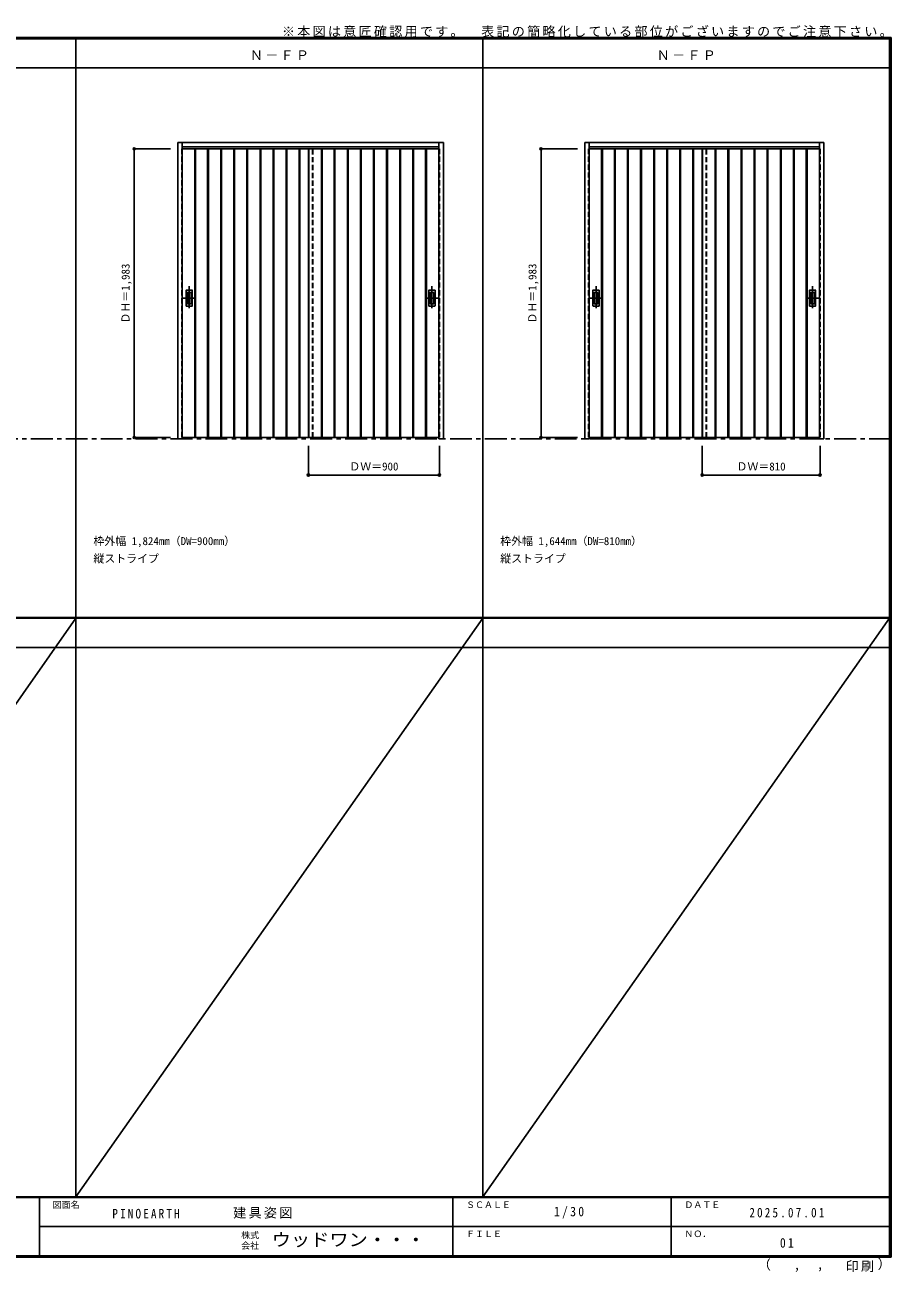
# Model space of a CAD drawing. Units: millimetres, scale not verified. Extents: x -6000 to 5700, y -4307 to 4260.
# Drawn here: x -250 to 5700, y -4307 to 4260 of the extents above; entities that cross this region are included whole.
import ezdxf
from ezdxf.enums import TextEntityAlignment as Align

# ---------------------------------------------------------------- set-up
doc = ezdxf.new("R2010")
doc.units = ezdxf.units.MM
doc.header["$LTSCALE"] = 30
doc.header["$PDMODE"] = 32
doc.header["$PDSIZE"] = 15
doc.linetypes.add('CHAIN1', pattern=[8, 5, -1, 1, -1])
doc.linetypes.add('DASHED1', pattern=[1.8, 1.2, -0.6])
for name, color, linetype in [('0-1_通り芯', 4, 'CHAIN1'), ('0-2_扉', 4, 'DASHED1'), ('0-3_仕上げ', 3, 'Continuous'), ('0-4_枠', 3, 'Continuous'), ('0-6_引手', 3, 'Continuous'), ('0-A_文字', 7, 'Continuous'), ('0-B_寸法', 4, 'Continuous'), ('F-1_枠', 6, 'Continuous'), ('F-A_文字', 7, 'Continuous')]:
    doc.layers.add(name, color=color, linetype=linetype)
doc.styles.add('ＭＳ ゴシック', font='')
doc.styles.get('ＭＳ ゴシック').set_extended_font_data('MS Gothic')

msp = doc.modelspace()

# ---------------------------------------------------------------- linework, layer by layer
at = {"layer": '0-1_通り芯'}
for p, q in [((878, 2465), (878, 2303)), ((2546, 2465), (2546, 2303)), ((3673, 2465), (3673, 2303)), ((5161, 2465), (5161, 2303)), ((837, 2384), (919, 2384)), ((2505, 2384), (2587, 2384)), ((3632, 2384), (3714, 2384)), ((5120, 2384), (5202, 2384))]:
    msp.add_line(p, q, dxfattribs=at)
at = {"layer": '0-1_通り芯', "color": 7}
msp.add_line((-5490, 1418), (5690, 1418), dxfattribs=at)
at = {"layer": '0-2_扉'}
for p, q in [((827, 3409.5), (827, 1426.5)), ((830, 3409.5), (827, 3409.5)), ((1727, 1426.5), (1727, 3409.5)), ((2594, 3409.5), (2597, 3409.5)), ((2597, 3409.5), (2597, 1426.5)), ((3622, 3409.5), (3622, 1426.5)), ((3625, 3409.5), (3622, 3409.5)), ((4432, 1426.5), (4432, 3409.5)), ((5209, 3409.5), (5212, 3409.5)), ((827, 1426.5), (830, 1426.5)), ((2597, 1426.5), (2594, 1426.5)), ((3622, 1426.5), (3625, 1426.5))]:
    msp.add_line(p, q, dxfattribs=at)
at = {"layer": '0-2_扉', "color": 3, "linetype": 'Continuous'}
for p, q in [((2594, 3409.5), (830, 3409.5)), ((1697, 1426.5), (1697, 3409.5)), ((5209, 3409.5), (3625, 3409.5)), ((4402, 1426.5), (4402, 3409.5)), ((830, 1426.5), (2594, 1426.5)), ((3625, 1426.5), (5209, 1426.5))]:
    msp.add_line(p, q, dxfattribs=at)
at = {"layer": '0-2_扉'}
msp.add_lwpolyline([(5212, 3409.5), (5212, 1426.5), (5209, 1426.5)], dxfattribs=at)
at = {"layer": '0-3_仕上げ', "linetype": 'DASHED1'}
for p, q in [((830, 3409.5), (830, 1426.5)), ((1724, 1426.5), (1724, 3409.5)), ((2594, 1426.5), (2594, 3409.5)), ((3625, 3409.5), (3625, 1426.5)), ((4429, 1426.5), (4429, 3409.5)), ((5209, 1426.5), (5209, 3409.5))]:
    msp.add_line(p, q, dxfattribs=at)
at = {"layer": '0-3_仕上げ'}
for p, q in [((916.5, 3409.5), (916.5, 1426.5)), ((921.5, 3409.5), (921.5, 1426.5)), ((1004.5, 3409.5), (1004.5, 1426.5)), ((1009.5, 3409.5), (1009.5, 1426.5)), ((1094.5, 3409.5), (1094.5, 1426.5)), ((1099.5, 3409.5), (1099.5, 1426.5)), ((1184.5, 3409.5), (1184.5, 1426.5)), ((1189.5, 3409.5), (1189.5, 1426.5)), ((1274.5, 3409.5), (1274.5, 1426.5)), ((1279.5, 1426.5), (1279.5, 3409.5)), ((1364.5, 1426.5), (1364.5, 3409.5)), ((1369.5, 1426.5), (1369.5, 3409.5)), ((1454.5, 1426.5), (1454.5, 3409.5)), ((1459.5, 1426.5), (1459.5, 3409.5)), ((1544.5, 1426.5), (1544.5, 3409.5)), ((1549.5, 1426.5), (1549.5, 3409.5)), ((1632.5, 1426.5), (1632.5, 3409.5)), ((1637.5, 1426.5), (1637.5, 3409.5)), ((1700, 3409.5), (1700, 1426.5)), ((1786.5, 3409.5), (1786.5, 1426.5)), ((1791.5, 3409.5), (1791.5, 1426.5)), ((1874.5, 3409.5), (1874.5, 1426.5)), ((1879.5, 3409.5), (1879.5, 1426.5)), ((1964.5, 3409.5), (1964.5, 1426.5)), ((1969.5, 3409.5), (1969.5, 1426.5)), ((2054.5, 3409.5), (2054.5, 1426.5)), ((2059.5, 3409.5), (2059.5, 1426.5)), ((2144.5, 3409.5), (2144.5, 1426.5)), ((2149.5, 1426.5), (2149.5, 3409.5)), ((2234.5, 1426.5), (2234.5, 3409.5)), ((2239.5, 1426.5), (2239.5, 3409.5)), ((2324.5, 1426.5), (2324.5, 3409.5)), ((2329.5, 1426.5), (2329.5, 3409.5)), ((2414.5, 1426.5), (2414.5, 3409.5)), ((2419.5, 1426.5), (2419.5, 3409.5)), ((2502.5, 1426.5), (2502.5, 3409.5)), ((2507.5, 1426.5), (2507.5, 3409.5)), ((3711.5, 3409.5), (3711.5, 1426.5)), ((3716.5, 3409.5), (3716.5, 1426.5)), ((3799.5, 3409.5), (3799.5, 1426.5)), ((3804.5, 3409.5), (3804.5, 1426.5)), ((3889.5, 3409.5), (3889.5, 1426.5)), ((3894.5, 3409.5), (3894.5, 1426.5)), ((3979.5, 3409.5), (3979.5, 1426.5)), ((3984.5, 3409.5), (3984.5, 1426.5)), ((4069.5, 1426.5), (4069.5, 3409.5)), ((4074.5, 1426.5), (4074.5, 3409.5)), ((4159.5, 1426.5), (4159.5, 3409.5)), ((4164.5, 1426.5), (4164.5, 3409.5)), ((4249.5, 1426.5), (4249.5, 3409.5)), ((4254.5, 1426.5), (4254.5, 3409.5)), ((4337.5, 1426.5), (4337.5, 3409.5)), ((4342.5, 1426.5), (4342.5, 3409.5)), ((4405, 3409.5), (4405, 1426.5)), ((4491.5, 3409.5), (4491.5, 1426.5)), ((4496.5, 3409.5), (4496.5, 1426.5)), ((4579.5, 3409.5), (4579.5, 1426.5)), ((4584.5, 3409.5), (4584.5, 1426.5)), ((4669.5, 3409.5), (4669.5, 1426.5)), ((4674.5, 3409.5), (4674.5, 1426.5)), ((4759.5, 3409.5), (4759.5, 1426.5)), ((4764.5, 3409.5), (4764.5, 1426.5)), ((4849.5, 1426.5), (4849.5, 3409.5)), ((4854.5, 1426.5), (4854.5, 3409.5)), ((4939.5, 1426.5), (4939.5, 3409.5)), ((4944.5, 1426.5), (4944.5, 3409.5)), ((5029.5, 1426.5), (5029.5, 3409.5)), ((5034.5, 1426.5), (5034.5, 3409.5)), ((5117.5, 1426.5), (5117.5, 3409.5)), ((5122.5, 1426.5), (5122.5, 3409.5))]:
    msp.add_line(p, q, dxfattribs=at)
at = {"layer": '0-4_枠'}
for p, q in [((800, 1418), (800, 3453)), ((800, 3453), (2624, 3453)), ((830, 1418), (830, 3453)), ((2594, 1427.04), (2594, 3453)), ((2624, 1418), (2624, 3453)), ((3595, 1418), (3595, 3453)), ((3595, 3453), (5239, 3453)), ((3625, 1418), (3625, 3453)), ((5209, 1427.04), (5209, 3453)), ((5239, 1418), (5239, 3453)), ((830, 3423), (2594, 3423)), ((3625, 3423), (5209, 3423)), ((830, 1418), (800, 1418)), ((2594, 1426.7), (2594, 1427.04)), ((3625, 1418), (3595, 1418)), ((5209, 1426.7), (5209, 1427.04))]:
    msp.add_line(p, q, dxfattribs=at)
for points in [[(2624, 1418), (2594, 1418), (2594, 1426.7)], [(5239, 1418), (5209, 1418), (5209, 1426.7)]]:
    msp.add_lwpolyline(points, dxfattribs=at)
at = {"layer": '0-6_引手'}
for p, q in [((857, 2330.5), (857, 2437.5)), ((897.5, 2439), (858.5, 2439)), ((899, 2437.5), (899, 2330.5)), ((2525, 2330.5), (2525, 2437.5)), ((2565.5, 2439), (2526.5, 2439)), ((2567, 2437.5), (2567, 2330.5)), ((3652, 2330.5), (3652, 2437.5)), ((3692.5, 2439), (3653.5, 2439)), ((3694, 2437.5), (3694, 2330.5)), ((5140, 2330.5), (5140, 2437.5)), ((5180.5, 2439), (5141.5, 2439)), ((5182, 2437.5), (5182, 2330.5)), ((897.5, 2329), (858.5, 2329)), ((2565.5, 2329), (2526.5, 2329)), ((3692.5, 2329), (3653.5, 2329)), ((5180.5, 2329), (5141.5, 2329))]:
    msp.add_line(p, q, dxfattribs=at)
at = {"layer": '0-6_引手', "color": 7}
for p, q in [((865.5, 2346.5), (865.5, 2421.5)), ((889, 2423), (867, 2423)), ((890.5, 2421.5), (890.5, 2346.5)), ((2533.5, 2346.5), (2533.5, 2421.5)), ((2557, 2423), (2535, 2423)), ((2558.5, 2421.5), (2558.5, 2346.5)), ((3660.5, 2346.5), (3660.5, 2421.5)), ((3684, 2423), (3662, 2423)), ((3685.5, 2421.5), (3685.5, 2346.5)), ((5148.5, 2346.5), (5148.5, 2421.5)), ((5172, 2423), (5150, 2423)), ((5173.5, 2421.5), (5173.5, 2346.5)), ((889, 2345), (867, 2345)), ((2557, 2345), (2535, 2345)), ((3684, 2345), (3662, 2345)), ((5172, 2345), (5150, 2345))]:
    msp.add_line(p, q, dxfattribs=at)
at = {"layer": '0-6_引手'}
for centre, start, end in [((858.5, 2437.5), 90, 180), ((897.5, 2437.5), 0, 90), ((2526.5, 2437.5), 90, 180), ((2565.5, 2437.5), 0, 90), ((3653.5, 2437.5), 90, 180), ((3692.5, 2437.5), 0, 90), ((5141.5, 2437.5), 90, 180), ((5180.5, 2437.5), 0, 90), ((858.5, 2330.5), 180, 270), ((897.5, 2330.5), 270, 0), ((2526.5, 2330.5), 180, 270), ((2565.5, 2330.5), 270, 0), ((3653.5, 2330.5), 180, 270), ((3692.5, 2330.5), 270, 0), ((5141.5, 2330.5), 180, 270), ((5180.5, 2330.5), 270, 0)]:
    msp.add_arc(centre, 1.5, start, end, dxfattribs=at)
at = {"layer": '0-6_引手', "color": 7}
for centre, start, end in [((867, 2421.5), 90, 180), ((889, 2421.5), 0, 90), ((2535, 2421.5), 90, 180), ((2557, 2421.5), 0, 90), ((3662, 2421.5), 90, 180), ((3684, 2421.5), 0, 90), ((5150, 2421.5), 90, 180), ((5172, 2421.5), 0, 90), ((867, 2346.5), 180, 270), ((889, 2346.5), 270, 0), ((2535, 2346.5), 180, 270), ((2557, 2346.5), 270, 0), ((3662, 2346.5), 180, 270), ((3684, 2346.5), 270, 0), ((5150, 2346.5), 180, 270), ((5172, 2346.5), 270, 0)]:
    msp.add_arc(centre, 1.5, start, end, dxfattribs=at)
at = {"layer": '0-B_寸法'}
for p, q in [((500, 3409.5), (750, 3409.5)), ((500, 3409.5), (500, 1426.5)), ((3295, 3409.5), (3545, 3409.5)), ((3295, 3409.5), (3295, 1426.5)), ((500, 1426.5), (750, 1426.5)), ((3295, 1426.5), (3545, 1426.5)), ((1697, 1168), (1697, 1368)), ((2597, 1168), (2597, 1368)), ((4402, 1168), (4402, 1368)), ((5212, 1168), (5212, 1368)), ((1697, 1168), (2597, 1168)), ((4402, 1168), (5212, 1168))]:
    msp.add_line(p, q, dxfattribs=at)
at = {"layer": '0-B_寸法', "color": 7}
for p in [(500, 3409.5), (3295, 3409.5), (500, 1426.5), (3295, 1426.5), (1697, 1168), (2597, 1168), (4402, 1168), (5212, 1168)]:
    msp.add_point(p, dxfattribs=at)
at = {"layer": 'F-1_枠'}
for p, q in [((-6000, 4175), (5700, 4175)), ((-6000, 4170), (5700, 4170)), ((-6000, 4165), (5700, 4165)), ((100, -3790), (100, 4175)), ((2895, -3790), (2895, 4175)), ((5690, 4175), (5690, -4205)), ((5695, 4175), (5695, -4205)), ((5700, 4175), (5700, -4205)), ((-6000, 3965), (5700, 3965)), ((-6000, 190.5), (5700, 190.5)), ((-6000, 187.5), (5700, 187.5)), ((-6000, 184.5), (5700, 184.5)), ((-6000, -15.5), (5700, -15.5)), ((5700, -3790), (-6000, -3790)), ((5700, -3795), (-6000, -3795)), ((-150, -3795), (-150, -4195)), ((2690, -3795), (2690, -4195)), ((4190, -3795), (4190, -4195)), ((-150, -3995), (5690, -3995.01)), ((5700, -4195), (-6000, -4195)), ((5700, -4200), (-6000, -4200)), ((5700, -4205), (-6000, -4205))]:
    msp.add_line(p, q, dxfattribs=at)
at = {"layer": 'F-A_文字'}
for p, q in [((100, 184.5), (-2695, -3790)), ((2895, 184.5), (100, -3790)), ((2895, -3790), (5690, 184.5))]:
    msp.add_line(p, q, dxfattribs=at)

# ---------------------------------------------------------------- texts
at = {"layer": '0-A_文字', "style": 'ＭＳ ゴシック'}
for s, p in [('枠外幅 1,824mm（DW=900mm）', (220, 670.5)), ('枠外幅 1,644mm（DW=810mm）', (3015, 670.5)), ('縦ストライプ', (220, 550.5)), ('縦ストライプ', (3015, 550.5))]:
    msp.add_text(s, height=54.99, dxfattribs=at).set_placement(p, align=Align.BOTTOM_LEFT)
at = {"layer": '0-A_文字', "char_height": 65.98, "attachment_point": 7, "style": 'ＭＳ ゴシック'}
for s, insert in [('\\T1.17;※本図は意匠確認用です。\u3000表記の簡略化している部位がございますのでご注意下さい。', (1515, 4175)), ('\\T1.17;Ｎ－ＦＰ', (1295, 4020)), ('\\T1.17;Ｎ－ＦＰ', (4090, 4020))]:
    msp.add_mtext(s, dxfattribs=dict(at, insert=insert))
at = {"layer": '0-B_寸法', "color": 7, "style": 'ＭＳ ゴシック'}
for p in [(485, 2208.75), (3280, 2208.75)]:
    msp.add_text('ＤＨ＝1,983', height=54.99, rotation=90, dxfattribs=at).set_placement(p, align=Align.BOTTOM_LEFT)
for s, p in [('ＤＷ＝900', (1978.25, 1183)), ('ＤＷ＝810', (4638.25, 1183))]:
    msp.add_text(s, height=54.99, dxfattribs=at).set_placement(p, align=Align.BOTTOM_LEFT)
at = {"layer": 'F-A_文字', "style": 'ＭＳ ゴシック'}
for s, height, p in [('図面名', 43.99, (-60, -3880)), ('ＳＣＡＬＥ', 43.99, (2780, -3880)), ('ＤＡＴＥ', 43.99, (4280, -3880)), ('株式', 43.99, (1235, -4089)), ('ＦＩＬＥ', 43.99, (2780, -4080)), ('ＮＯ．', 43.99, (4280, -4080)), ('会社', 43.99, (1235, -4161)), ('（', 65.98, (4784.03, -4308.31)), (',', 65.98, (5031.28, -4308.31)), (',', 65.98, (5190.2, -4305.53)), ('）', 65.98, (5608.4, -4304.13))]:
    msp.add_text(s, height=height, dxfattribs=at).set_placement(p, align=Align.BOTTOM_LEFT)
at = {"layer": 'F-A_文字', "style": 'ＭＳ ゴシック', "width": 1.1}
msp.add_text('ウッドワン・・・', height=87.98, dxfattribs=at).set_placement((1445, -4155), align=Align.BOTTOM_LEFT)
at = {"layer": 'F-A_文字', "char_height": 65.98, "attachment_point": 7, "style": 'ＭＳ ゴシック'}
for s, insert in [('\\T1.38;\\W0.9;1/30', (3383.75, -3940)), ('\\T1.39;\\W0.85;PINOEARTH', (350, -3940)), ('\\T1.17;建具姿図', (1180.42, -3940)), ('\\T1.39;\\W0.85;2025.07.01', (4726.25, -3932.5)), ('\\T1.36;\\W0.9;01', (4936.25, -4140)), ('\\T1.17;印刷', (5388.15, -4306.92))]:
    msp.add_mtext(s, dxfattribs=dict(at, insert=insert))

doc.saveas('drawing.dxf')
